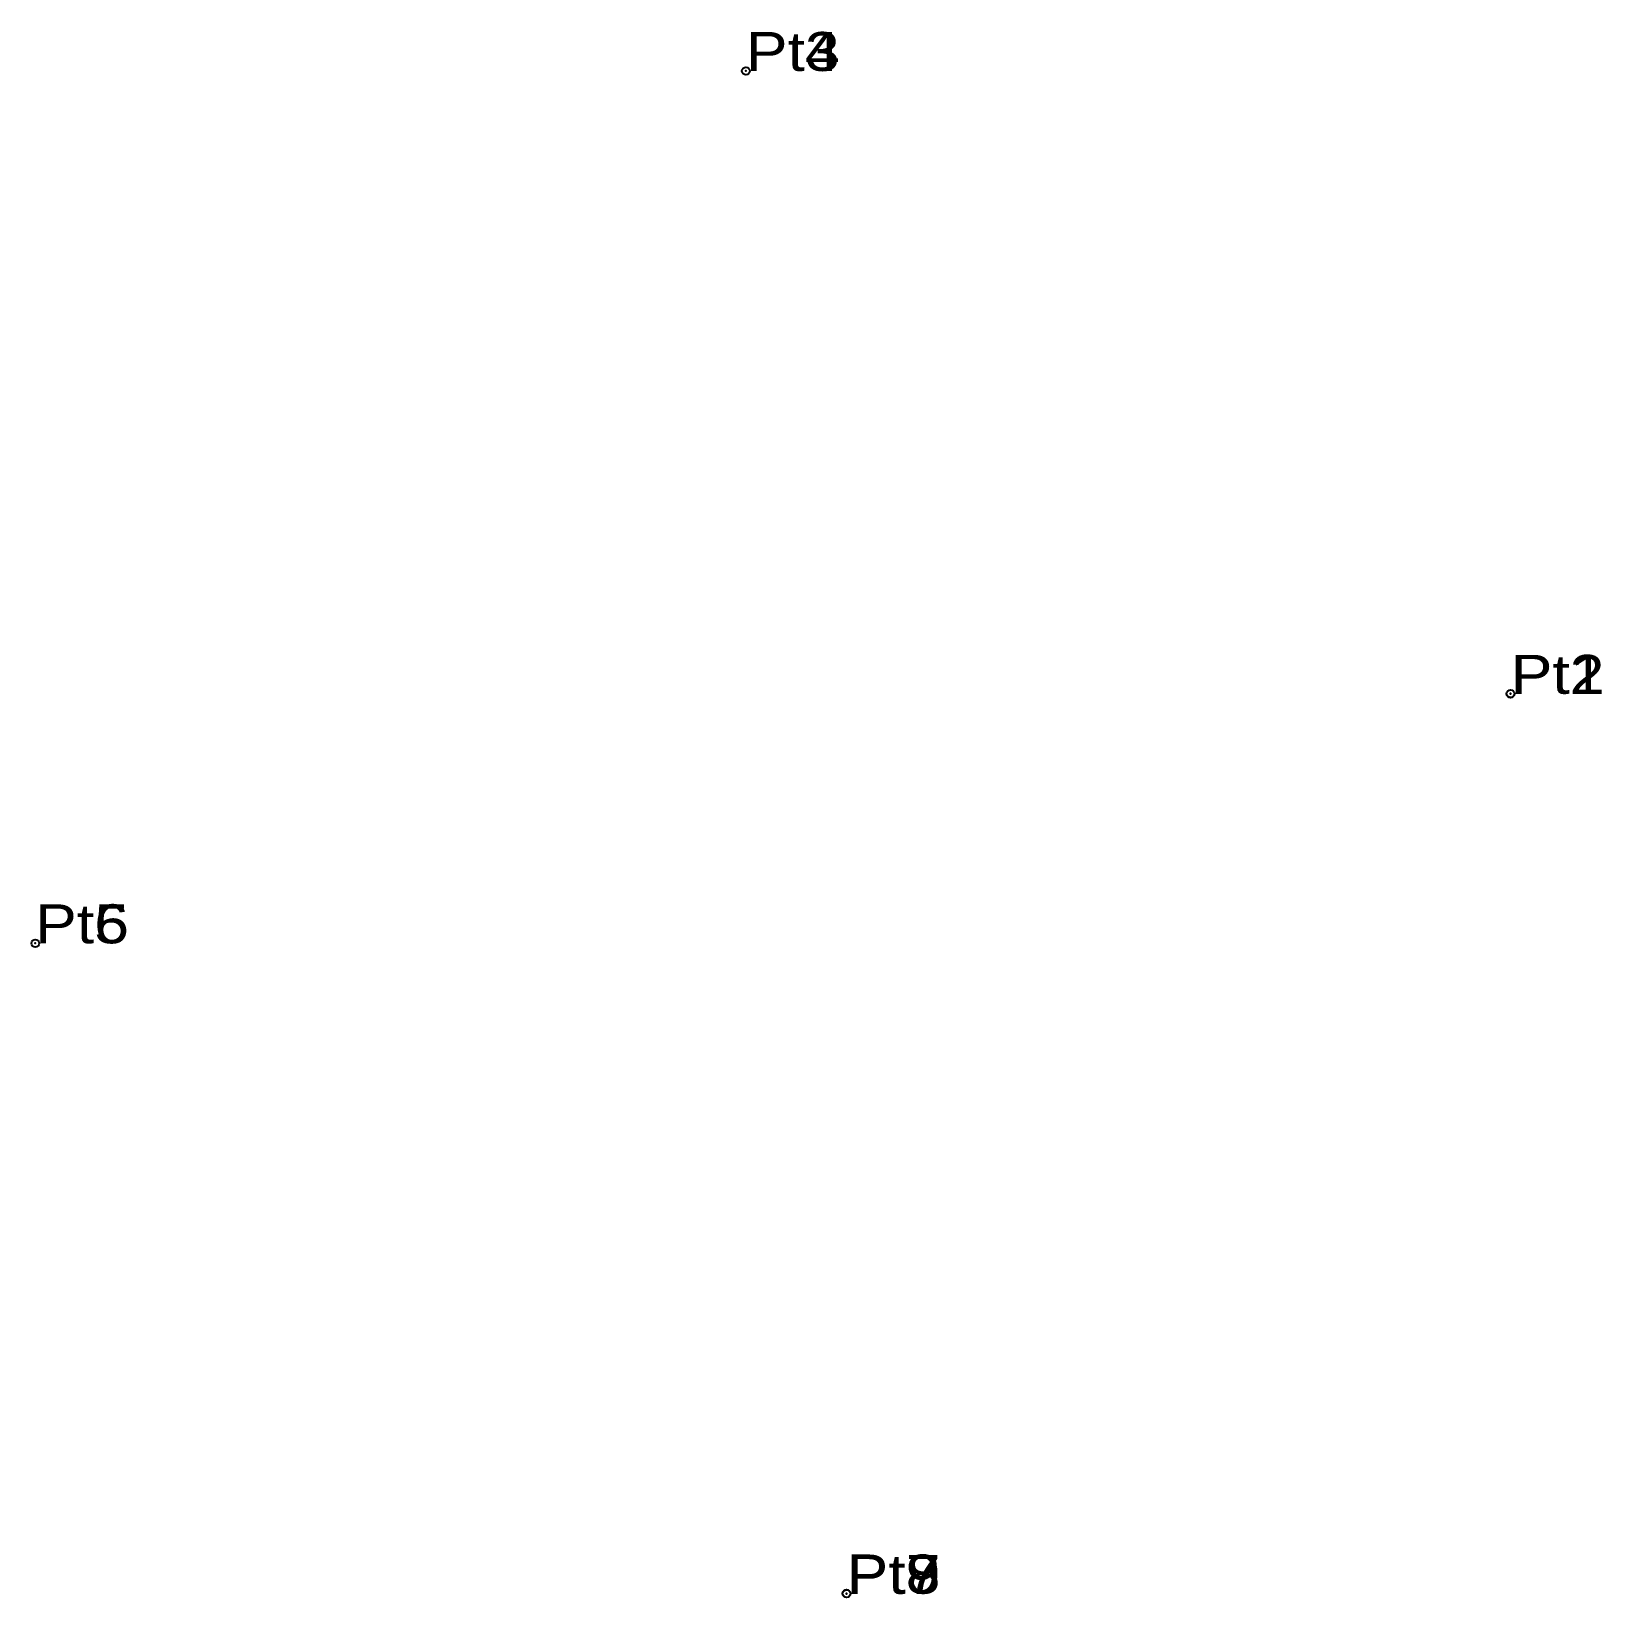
# Model space of a CAD drawing. Header units: metres. Extents: x 550407 to 552068, y 1838423 to 1841350.
# Drawn here: x 550444.8 to 550517.3, y 1841277.4 to 1841349.7 of the extents above; entities that cross this region are included whole.
import ezdxf

# ---------------------------------------------------------------- set-up
doc = ezdxf.new("R2010")
doc.units = ezdxf.units.M
doc.header["$LTSCALE"] = 0.72
doc.header["$PDMODE"] = 32
doc.header["$PDSIZE"] = 0.36
doc.layers.add('12', color=7, linetype='Continuous')
doc.layers.add('7', color=7, linetype='Continuous')

msp = doc.modelspace()

# ---------------------------------------------------------------- linework, layer by layer
at = {"layer": '7'}
for p in [(550477.8, 1841347.86), (550513.11, 1841319.11), (550513.11, 1841319.1), (550444.99, 1841307.58), (550482.45, 1841277.56), (550482.45, 1841277.55)]:
    msp.add_point(p, dxfattribs=at)

# ---------------------------------------------------------------- texts
at = {"layer": '12', "width": 1.2}
for s, p in [('Pt3', (550477.8, 1841347.86)), ('Pt4', (550477.8, 1841347.86)), ('Pt2', (550513.11, 1841319.1)), ('Pt1', (550513.12, 1841319.1)), ('Pt6', (550444.98, 1841307.58)), ('Pt5', (550444.98, 1841307.58)), ('Pt9', (550482.45, 1841277.56)), ('Pt8', (550482.45, 1841277.55)), ('Pt7', (550482.45, 1841277.54))]:
    msp.add_text(s, height=1.8, dxfattribs=at).set_placement(p)

doc.saveas('drawing.dxf')
